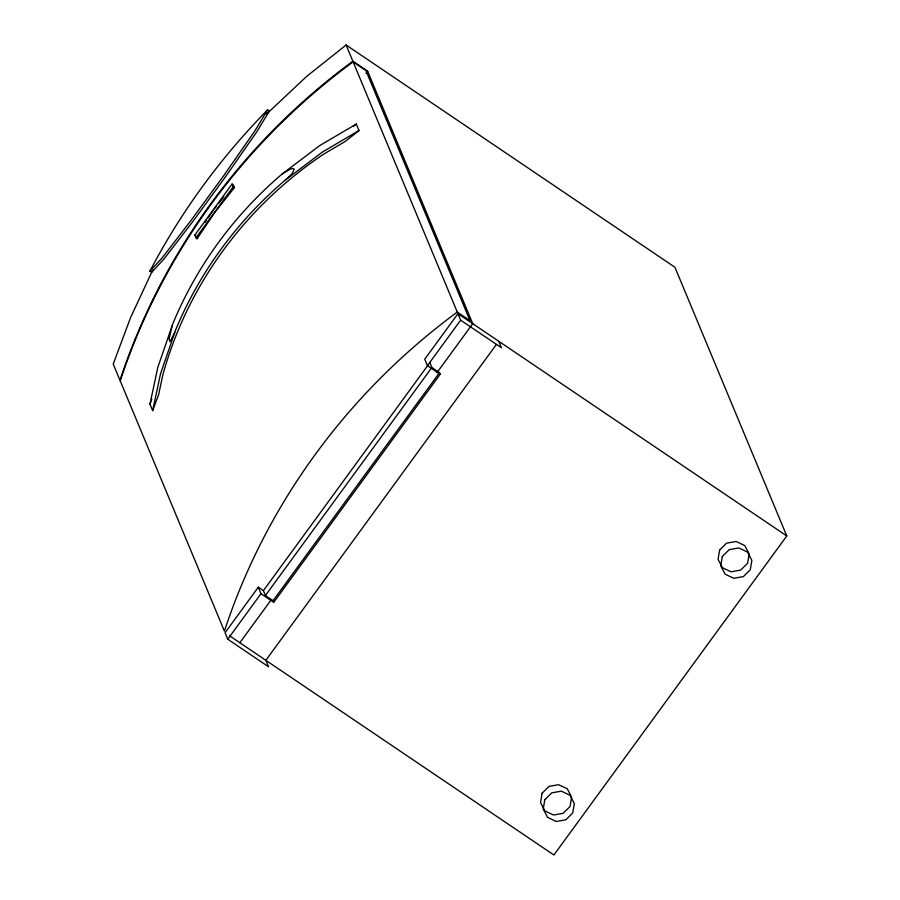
<?xml version="1.0" encoding="UTF-8"?>
<svg xmlns="http://www.w3.org/2000/svg" width="900" height="900" viewBox="0 0 900 900"><rect width="100%" height="100%" fill="white"/><g stroke="black" fill="none" stroke-linecap="round" stroke-linejoin="round"><path stroke-width="1.35" d="M149.963 404.134L157.826 367.312L172.868 323.651A393.221 377.798 -22.6 0 1 282.06 174.06L319.635 145.62L356.299 124.054L358.999 130.534L345.397 141.356L323.73 154.114A390.69 375.368 -22.6 0 0 162.956 374.377L158.625 394.639L152.651 410.625L149.963 404.134L151.796 399.218M152.651 410.625L160.526 373.793L175.567 330.131A393.221 377.798 -22.6 0 1 284.76 180.54L322.335 152.1L358.999 130.534M172.102 325.868L169.054 339.098L170.1 341.629L174.803 332.348M153 269.966L151.639 272.385L149.895 271.204C180.866 211.939 220.68 157.523 267.604 109.89L269.347 111.071L257.051 131.445L225.922 176.186L192.994 221.321L163.958 259.031L151.639 272.385L130.601 317.531L113.22 364.05L119.97 380.25A645.896 620.561 -22.6 0 1 352.845 61.2L346.106 45L306.529 76.511L266.524 114.12M267.604 109.89L255.308 130.264L224.179 175.016L191.25 220.14L162.214 257.85L149.895 271.204M205.11 222.368L206.651 220.084M208.181 217.811L213.547 209.824M197.055 238.792L214.695 212.558L234.428 187.605L233.28 184.871L232.065 184.05L194.704 235.237L197.055 238.792L196.29 236.97M195.84 237.971L233.213 186.784L232.065 184.05M365.974 73.474L367.639 71.201L352.845 61.2M429.829 362.644L431.854 367.504L439.504 372.668L440.179 374.287L273.724 602.325L273.049 600.705L265.41 595.541L263.385 590.681L258.289 587.227L225.067 632.734L227.768 639.214L268.549 666.788L265.849 660.308L496.249 344.666M229.601 635.805L553.894 855L786.78 535.95L457.954 313.684L424.733 359.19L427.433 365.681L440.179 374.287M227.768 639.214L260.977 593.707L258.289 587.227M427.433 365.681L460.642 320.175L457.954 313.684M263.385 590.681L428.175 364.905M265.41 595.541L431.854 367.504M239.85 642.735L271.35 599.58M437.096 372.499L472.736 323.685L367.639 71.201M273.049 600.705L439.504 372.668M214.414 208.732L216.124 206.561M218.7 203.31L223.841 196.796M285.041 180.326L292.095 173.745L294.233 169.11L292.905 168.48L290.183 169.155L282.341 173.846M353.16 126.551L356.299 124.054M346.106 45L674.933 267.266L786.78 535.95M353.115 61.852L365.861 70.47L470.025 320.681L457.279 312.064L353.115 61.852A645.896 620.561 -22.6 0 0 120.24 380.902L224.393 631.114A645.896 620.561 -22.6 0 1 457.279 312.064M460.642 320.175L501.435 347.738L498.735 341.257M233.213 186.784L234.428 187.605M194.704 235.237L195.907 236.059M260.977 593.707L273.724 602.325M542.104 793.215L540.529 802.586L544.894 810.911L553.534 815.006L563.153 813.319L570.06 806.479L571.635 797.107L567.27 788.783L558.63 784.688L549.023 786.386L542.104 793.215M544.804 799.695L543.229 809.066L547.594 817.391L556.234 821.486L565.852 819.799L572.76 812.959L574.335 803.587L569.97 795.274L561.33 791.168L551.711 792.866L544.804 799.695M719.629 550.012L718.054 559.384L722.419 567.709L731.059 571.804L740.666 570.105L747.585 563.276L749.16 553.905L744.795 545.58L736.155 541.485L726.536 543.173L719.629 550.012M722.317 556.493L720.754 565.864L725.119 574.189L733.759 578.284L743.366 576.596L750.285 569.756L751.86 560.385L747.495 552.06L738.855 547.965L729.236 549.653L722.317 556.493"/></g></svg>
